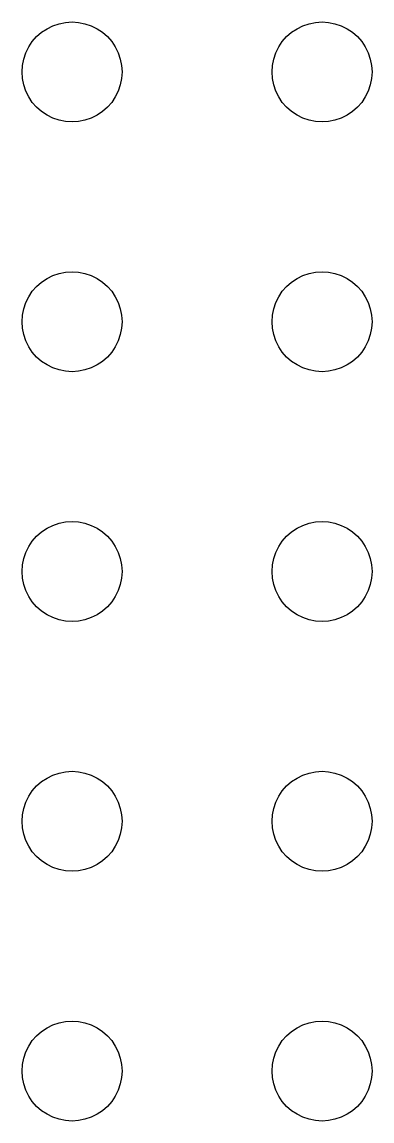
# Model space of a CAD drawing. Header units: metres. Extents: x -126 to 126, y -126 to 126.
# Drawn here: x 42 to 63, y -3 to 63 of the extents above; entities that cross this region are included whole.
import ezdxf

# ---------------------------------------------------------------- set-up
doc = ezdxf.new("R2010")
doc.units = ezdxf.units.M

msp = doc.modelspace()

# ---------------------------------------------------------------- linework, layer by layer
for p, q in [((43.5, 62.5981), (43.8519, 62.7716)), ((43.8519, 62.7716), (44.2235, 62.8978)), ((44.2235, 62.8978), (44.6084, 62.9743)), ((44.6084, 62.9743), (45, 63)), ((45, 63), (45.3916, 62.9743)), ((45.3916, 62.9743), (45.7765, 62.8978)), ((45.7765, 62.8978), (46.148, 62.7716)), ((46.148, 62.7716), (46.5, 62.5981)), ((58.5, 62.5981), (58.8519, 62.7716)), ((58.8519, 62.7716), (59.2235, 62.8978)), ((59.2235, 62.8978), (59.6084, 62.9743)), ((59.6084, 62.9743), (60, 63)), ((60, 63), (60.3916, 62.9743)), ((60.3916, 62.9743), (60.7765, 62.8978)), ((60.7765, 62.8978), (61.148, 62.7716)), ((61.148, 62.7716), (61.5, 62.5981)), ((42.6199, 61.8263), (42.8787, 62.1213)), ((42.8787, 62.1213), (43.1737, 62.3801)), ((43.1737, 62.3801), (43.5, 62.5981)), ((46.5, 62.5981), (46.8263, 62.3801)), ((46.8263, 62.3801), (47.1213, 62.1213)), ((47.1213, 62.1213), (47.3801, 61.8263)), ((57.6199, 61.8263), (57.8787, 62.1213)), ((57.8787, 62.1213), (58.1737, 62.3801)), ((58.1737, 62.3801), (58.5, 62.5981)), ((61.5, 62.5981), (61.8263, 62.3801)), ((61.8263, 62.3801), (62.1213, 62.1213)), ((62.1213, 62.1213), (62.3801, 61.8263)), ((42.2284, 61.148), (42.4019, 61.5)), ((42.4019, 61.5), (42.6199, 61.8263)), ((47.3801, 61.8263), (47.5981, 61.5)), ((47.5981, 61.5), (47.7716, 61.148)), ((57.2284, 61.148), (57.4019, 61.5)), ((57.4019, 61.5), (57.6199, 61.8263)), ((62.3801, 61.8263), (62.5981, 61.5)), ((62.5981, 61.5), (62.7716, 61.148)), ((42.0257, 60.3916), (42.1022, 60.7765)), ((42.1022, 60.7765), (42.2284, 61.148)), ((47.7716, 61.148), (47.8978, 60.7765)), ((47.8978, 60.7765), (47.9743, 60.3916)), ((57.0257, 60.3916), (57.1022, 60.7765)), ((57.1022, 60.7765), (57.2284, 61.148)), ((62.7716, 61.148), (62.8978, 60.7765)), ((62.8978, 60.7765), (62.9743, 60.3916)), ((42, 60), (42.0257, 60.3916)), ((47.9743, 60.3916), (48, 60)), ((57, 60), (57.0257, 60.3916)), ((62.9743, 60.3916), (63, 60)), ((42.0257, 59.6084), (42, 60)), ((42.1022, 59.2235), (42.0257, 59.6084)), ((47.9743, 59.6084), (47.8978, 59.2235)), ((48, 60), (47.9743, 59.6084)), ((57.0257, 59.6084), (57, 60)), ((57.1022, 59.2235), (57.0257, 59.6084)), ((62.9743, 59.6084), (62.8978, 59.2235)), ((63, 60), (62.9743, 59.6084)), ((42.2284, 58.8519), (42.1022, 59.2235)), ((42.4019, 58.5), (42.2284, 58.8519)), ((47.7716, 58.8519), (47.5981, 58.5)), ((47.8978, 59.2235), (47.7716, 58.8519)), ((57.2284, 58.8519), (57.1022, 59.2235)), ((57.4019, 58.5), (57.2284, 58.8519)), ((62.7716, 58.8519), (62.5981, 58.5)), ((62.8978, 59.2235), (62.7716, 58.8519)), ((42.6199, 58.1737), (42.4019, 58.5)), ((42.8787, 57.8787), (42.6199, 58.1737)), ((47.3801, 58.1737), (47.1213, 57.8787)), ((47.5981, 58.5), (47.3801, 58.1737)), ((57.6199, 58.1737), (57.4019, 58.5)), ((57.8787, 57.8787), (57.6199, 58.1737)), ((62.3801, 58.1737), (62.1213, 57.8787)), ((62.5981, 58.5), (62.3801, 58.1737)), ((43.1737, 57.6199), (42.8787, 57.8787)), ((43.5, 57.4019), (43.1737, 57.6199)), ((46.8263, 57.6199), (46.5, 57.4019)), ((47.1213, 57.8787), (46.8263, 57.6199)), ((58.1737, 57.6199), (57.8787, 57.8787)), ((58.5, 57.4019), (58.1737, 57.6199)), ((61.8263, 57.6199), (61.5, 57.4019)), ((62.1213, 57.8787), (61.8263, 57.6199)), ((43.8519, 57.2284), (43.5, 57.4019)), ((44.2235, 57.1022), (43.8519, 57.2284)), ((44.6084, 57.0257), (44.2235, 57.1022)), ((45, 57), (44.6084, 57.0257)), ((45.3916, 57.0257), (45, 57)), ((45.7765, 57.1022), (45.3916, 57.0257)), ((46.148, 57.2284), (45.7765, 57.1022)), ((46.5, 57.4019), (46.148, 57.2284)), ((58.8519, 57.2284), (58.5, 57.4019)), ((59.2235, 57.1022), (58.8519, 57.2284)), ((59.6084, 57.0257), (59.2235, 57.1022)), ((60, 57), (59.6084, 57.0257)), ((60.3916, 57.0257), (60, 57)), ((60.7765, 57.1022), (60.3916, 57.0257)), ((61.148, 57.2284), (60.7765, 57.1022)), ((61.5, 57.4019), (61.148, 57.2284)), ((43.1737, 47.3801), (43.5, 47.5981)), ((43.5, 47.5981), (43.8519, 47.7716)), ((43.8519, 47.7716), (44.2235, 47.8978)), ((44.2235, 47.8978), (44.6084, 47.9743)), ((44.6084, 47.9743), (45, 48)), ((45, 48), (45.3916, 47.9743)), ((45.3916, 47.9743), (45.7765, 47.8978)), ((45.7765, 47.8978), (46.148, 47.7716)), ((46.148, 47.7716), (46.5, 47.5981)), ((46.5, 47.5981), (46.8263, 47.3801)), ((58.1737, 47.3801), (58.5, 47.5981)), ((58.5, 47.5981), (58.8519, 47.7716)), ((58.8519, 47.7716), (59.2235, 47.8978)), ((59.2235, 47.8978), (59.6084, 47.9743)), ((59.6084, 47.9743), (60, 48)), ((60, 48), (60.3916, 47.9743)), ((60.3916, 47.9743), (60.7765, 47.8978)), ((60.7765, 47.8978), (61.148, 47.7716)), ((61.148, 47.7716), (61.5, 47.5981)), ((61.5, 47.5981), (61.8263, 47.3801)), ((42.6199, 46.8263), (42.8787, 47.1213)), ((42.8787, 47.1213), (43.1737, 47.3801)), ((46.8263, 47.3801), (47.1213, 47.1213)), ((47.1213, 47.1213), (47.3801, 46.8263)), ((57.6199, 46.8263), (57.8787, 47.1213)), ((57.8787, 47.1213), (58.1737, 47.3801)), ((61.8263, 47.3801), (62.1213, 47.1213)), ((62.1213, 47.1213), (62.3801, 46.8263)), ((42.2284, 46.148), (42.4019, 46.5)), ((42.4019, 46.5), (42.6199, 46.8263)), ((47.3801, 46.8263), (47.5981, 46.5)), ((47.5981, 46.5), (47.7716, 46.148)), ((57.2284, 46.148), (57.4019, 46.5)), ((57.4019, 46.5), (57.6199, 46.8263)), ((62.3801, 46.8263), (62.5981, 46.5)), ((62.5981, 46.5), (62.7716, 46.148)), ((42.0257, 45.3916), (42.1022, 45.7765)), ((42.1022, 45.7765), (42.2284, 46.148)), ((47.7716, 46.148), (47.8978, 45.7765)), ((47.8978, 45.7765), (47.9743, 45.3916)), ((57.0257, 45.3916), (57.1022, 45.7765)), ((57.1022, 45.7765), (57.2284, 46.148)), ((62.7716, 46.148), (62.8978, 45.7765)), ((62.8978, 45.7765), (62.9743, 45.3916)), ((42, 45), (42.0257, 45.3916)), ((42.0257, 44.6084), (42, 45)), ((47.9743, 45.3916), (48, 45)), ((48, 45), (47.9743, 44.6084)), ((57, 45), (57.0257, 45.3916)), ((57.0257, 44.6084), (57, 45)), ((62.9743, 45.3916), (63, 45)), ((63, 45), (62.9743, 44.6084)), ((42.1022, 44.2235), (42.0257, 44.6084)), ((42.2284, 43.8519), (42.1022, 44.2235)), ((47.8978, 44.2235), (47.7716, 43.8519)), ((47.9743, 44.6084), (47.8978, 44.2235)), ((57.1022, 44.2235), (57.0257, 44.6084)), ((57.2284, 43.8519), (57.1022, 44.2235)), ((62.8978, 44.2235), (62.7716, 43.8519)), ((62.9743, 44.6084), (62.8978, 44.2235)), ((42.4019, 43.5), (42.2284, 43.8519)), ((47.7716, 43.8519), (47.5981, 43.5)), ((57.4019, 43.5), (57.2284, 43.8519)), ((62.7716, 43.8519), (62.5981, 43.5)), ((42.6199, 43.1737), (42.4019, 43.5)), ((42.8787, 42.8787), (42.6199, 43.1737)), ((47.3801, 43.1737), (47.1213, 42.8787)), ((47.5981, 43.5), (47.3801, 43.1737)), ((57.6199, 43.1737), (57.4019, 43.5)), ((57.8787, 42.8787), (57.6199, 43.1737)), ((62.3801, 43.1737), (62.1213, 42.8787)), ((62.5981, 43.5), (62.3801, 43.1737)), ((43.1737, 42.6199), (42.8787, 42.8787)), ((43.5, 42.4019), (43.1737, 42.6199)), ((43.8519, 42.2284), (43.5, 42.4019)), ((46.5, 42.4019), (46.148, 42.2284)), ((46.8263, 42.6199), (46.5, 42.4019)), ((47.1213, 42.8787), (46.8263, 42.6199)), ((58.1737, 42.6199), (57.8787, 42.8787)), ((58.5, 42.4019), (58.1737, 42.6199)), ((58.8519, 42.2284), (58.5, 42.4019)), ((61.5, 42.4019), (61.148, 42.2284)), ((61.8263, 42.6199), (61.5, 42.4019)), ((62.1213, 42.8787), (61.8263, 42.6199)), ((44.2235, 42.1022), (43.8519, 42.2284)), ((44.6084, 42.0257), (44.2235, 42.1022)), ((45, 42), (44.6084, 42.0257)), ((45.3916, 42.0257), (45, 42)), ((45.7765, 42.1022), (45.3916, 42.0257)), ((46.148, 42.2284), (45.7765, 42.1022)), ((59.2235, 42.1022), (58.8519, 42.2284)), ((59.6084, 42.0257), (59.2235, 42.1022)), ((60, 42), (59.6084, 42.0257)), ((60.3916, 42.0257), (60, 42)), ((60.7765, 42.1022), (60.3916, 42.0257)), ((61.148, 42.2284), (60.7765, 42.1022)), ((44.6084, 32.9743), (45, 33)), ((45, 33), (45.3916, 32.9743)), ((59.6084, 32.9743), (60, 33)), ((60, 33), (60.3916, 32.9743)), ((42.8787, 32.1213), (43.1737, 32.3801)), ((43.1737, 32.3801), (43.5, 32.5981)), ((43.5, 32.5981), (43.8519, 32.7716)), ((43.8519, 32.7716), (44.2235, 32.8978)), ((44.2235, 32.8978), (44.6084, 32.9743)), ((45.3916, 32.9743), (45.7765, 32.8978)), ((45.7765, 32.8978), (46.148, 32.7716)), ((46.148, 32.7716), (46.5, 32.5981)), ((46.5, 32.5981), (46.8263, 32.3801)), ((46.8263, 32.3801), (47.1213, 32.1213)), ((57.8787, 32.1213), (58.1737, 32.3801)), ((58.1737, 32.3801), (58.5, 32.5981)), ((58.5, 32.5981), (58.8519, 32.7716)), ((58.8519, 32.7716), (59.2235, 32.8978)), ((59.2235, 32.8978), (59.6084, 32.9743)), ((60.3916, 32.9743), (60.7765, 32.8978)), ((60.7765, 32.8978), (61.148, 32.7716)), ((61.148, 32.7716), (61.5, 32.5981)), ((61.5, 32.5981), (61.8263, 32.3801)), ((61.8263, 32.3801), (62.1213, 32.1213)), ((42.4019, 31.5), (42.6199, 31.8263)), ((42.6199, 31.8263), (42.8787, 32.1213)), ((47.1213, 32.1213), (47.3801, 31.8263)), ((47.3801, 31.8263), (47.5981, 31.5)), ((57.4019, 31.5), (57.6199, 31.8263)), ((57.6199, 31.8263), (57.8787, 32.1213)), ((62.1213, 32.1213), (62.3801, 31.8263)), ((62.3801, 31.8263), (62.5981, 31.5)), ((42.1022, 30.7764), (42.2284, 31.148)), ((42.2284, 31.148), (42.4019, 31.5)), ((47.5981, 31.5), (47.7716, 31.148)), ((47.7716, 31.148), (47.8978, 30.7764)), ((57.1022, 30.7764), (57.2284, 31.148)), ((57.2284, 31.148), (57.4019, 31.5)), ((62.5981, 31.5), (62.7716, 31.148)), ((62.7716, 31.148), (62.8978, 30.7764)), ((42, 30), (42.0257, 30.3916)), ((42.0257, 30.3916), (42.1022, 30.7764)), ((47.8978, 30.7764), (47.9743, 30.3916)), ((47.9743, 30.3916), (48, 30)), ((57, 30), (57.0257, 30.3916)), ((57.0257, 30.3916), (57.1022, 30.7764)), ((62.8978, 30.7764), (62.9743, 30.3916)), ((62.9743, 30.3916), (63, 30)), ((42.0257, 29.6084), (42, 30)), ((48, 30), (47.9743, 29.6084)), ((57.0257, 29.6084), (57, 30)), ((63, 30), (62.9743, 29.6084)), ((42.1022, 29.2235), (42.0257, 29.6084)), ((42.2284, 28.8519), (42.1022, 29.2235)), ((47.8978, 29.2235), (47.7716, 28.8519)), ((47.9743, 29.6084), (47.8978, 29.2235)), ((57.1022, 29.2235), (57.0257, 29.6084)), ((57.2284, 28.8519), (57.1022, 29.2235)), ((62.8978, 29.2235), (62.7716, 28.8519)), ((62.9743, 29.6084), (62.8978, 29.2235)), ((42.4019, 28.5), (42.2284, 28.8519)), ((42.6199, 28.1737), (42.4019, 28.5)), ((47.5981, 28.5), (47.3801, 28.1737)), ((47.7716, 28.8519), (47.5981, 28.5)), ((57.4019, 28.5), (57.2284, 28.8519)), ((57.6199, 28.1737), (57.4019, 28.5)), ((62.5981, 28.5), (62.3801, 28.1737)), ((62.7716, 28.8519), (62.5981, 28.5)), ((42.8787, 27.8787), (42.6199, 28.1737)), ((43.1737, 27.6199), (42.8787, 27.8787)), ((47.1213, 27.8787), (46.8263, 27.6199)), ((47.3801, 28.1737), (47.1213, 27.8787)), ((57.8787, 27.8787), (57.6199, 28.1737)), ((58.1737, 27.6199), (57.8787, 27.8787)), ((62.1213, 27.8787), (61.8263, 27.6199)), ((62.3801, 28.1737), (62.1213, 27.8787)), ((43.5, 27.4019), (43.1737, 27.6199)), ((43.8519, 27.2283), (43.5, 27.4019)), ((44.2235, 27.1022), (43.8519, 27.2283)), ((44.6084, 27.0257), (44.2235, 27.1022)), ((45.7765, 27.1022), (45.3916, 27.0257)), ((46.148, 27.2283), (45.7765, 27.1022)), ((46.5, 27.4019), (46.148, 27.2283)), ((46.8263, 27.6199), (46.5, 27.4019)), ((58.5, 27.4019), (58.1737, 27.6199)), ((58.8519, 27.2283), (58.5, 27.4019)), ((59.2235, 27.1022), (58.8519, 27.2283)), ((59.6084, 27.0257), (59.2235, 27.1022)), ((60.7765, 27.1022), (60.3916, 27.0257)), ((61.148, 27.2283), (60.7765, 27.1022)), ((61.5, 27.4019), (61.148, 27.2283)), ((61.8263, 27.6199), (61.5, 27.4019)), ((45, 27), (44.6084, 27.0257)), ((45.3916, 27.0257), (45, 27)), ((60, 27), (59.6084, 27.0257)), ((60.3916, 27.0257), (60, 27)), ((43.8519, 17.7716), (44.2235, 17.8978)), ((44.2235, 17.8978), (44.6084, 17.9743)), ((44.6084, 17.9743), (45, 18)), ((45, 18), (45.3916, 17.9743)), ((45.3916, 17.9743), (45.7765, 17.8978)), ((45.7765, 17.8978), (46.148, 17.7716)), ((58.8519, 17.7716), (59.2235, 17.8978)), ((59.2235, 17.8978), (59.6084, 17.9743)), ((59.6084, 17.9743), (60, 18)), ((60, 18), (60.3916, 17.9743)), ((60.3916, 17.9743), (60.7765, 17.8978)), ((60.7765, 17.8978), (61.148, 17.7716)), ((42.8787, 17.1213), (43.1737, 17.3801)), ((43.1737, 17.3801), (43.5, 17.5981)), ((43.5, 17.5981), (43.8519, 17.7716)), ((46.148, 17.7716), (46.5, 17.5981)), ((46.5, 17.5981), (46.8263, 17.3801)), ((46.8263, 17.3801), (47.1213, 17.1213)), ((57.8787, 17.1213), (58.1737, 17.3801)), ((58.1737, 17.3801), (58.5, 17.5981)), ((58.5, 17.5981), (58.8519, 17.7716)), ((61.148, 17.7716), (61.5, 17.5981)), ((61.5, 17.5981), (61.8263, 17.3801)), ((61.8263, 17.3801), (62.1213, 17.1213)), ((42.2284, 16.148), (42.4019, 16.5)), ((42.4019, 16.5), (42.6199, 16.8263)), ((42.6199, 16.8263), (42.8787, 17.1213)), ((47.1213, 17.1213), (47.3801, 16.8263)), ((47.3801, 16.8263), (47.5981, 16.5)), ((47.5981, 16.5), (47.7716, 16.148)), ((57.2284, 16.148), (57.4019, 16.5)), ((57.4019, 16.5), (57.6199, 16.8263)), ((57.6199, 16.8263), (57.8787, 17.1213)), ((62.1213, 17.1213), (62.3801, 16.8263)), ((62.3801, 16.8263), (62.5981, 16.5)), ((62.5981, 16.5), (62.7716, 16.148)), ((42.1022, 15.7764), (42.2284, 16.148)), ((47.7716, 16.148), (47.8978, 15.7764)), ((57.1022, 15.7764), (57.2284, 16.148)), ((62.7716, 16.148), (62.8978, 15.7764)), ((42, 15), (42.0257, 15.3916)), ((42.0257, 15.3916), (42.1022, 15.7764)), ((47.8978, 15.7764), (47.9743, 15.3916)), ((47.9743, 15.3916), (48, 15)), ((57, 15), (57.0257, 15.3916)), ((57.0257, 15.3916), (57.1022, 15.7764)), ((62.8978, 15.7764), (62.9743, 15.3916)), ((62.9743, 15.3916), (63, 15)), ((42.0257, 14.6084), (42, 15)), ((42.1022, 14.2235), (42.0257, 14.6084)), ((47.9743, 14.6084), (47.8978, 14.2235)), ((48, 15), (47.9743, 14.6084)), ((57.0257, 14.6084), (57, 15)), ((57.1022, 14.2235), (57.0257, 14.6084)), ((62.9743, 14.6084), (62.8978, 14.2235)), ((63, 15), (62.9743, 14.6084)), ((42.2284, 13.8519), (42.1022, 14.2235)), ((47.8978, 14.2235), (47.7716, 13.8519)), ((57.2284, 13.8519), (57.1022, 14.2235)), ((62.8978, 14.2235), (62.7716, 13.8519)), ((42.4019, 13.5), (42.2284, 13.8519)), ((42.6199, 13.1737), (42.4019, 13.5)), ((47.5981, 13.5), (47.3801, 13.1737)), ((47.7716, 13.8519), (47.5981, 13.5)), ((57.4019, 13.5), (57.2284, 13.8519)), ((57.6199, 13.1737), (57.4019, 13.5)), ((62.5981, 13.5), (62.3801, 13.1737)), ((62.7716, 13.8519), (62.5981, 13.5)), ((42.8787, 12.8787), (42.6199, 13.1737)), ((43.1737, 12.6199), (42.8787, 12.8787)), ((43.5, 12.4019), (43.1737, 12.6199)), ((46.8263, 12.6199), (46.5, 12.4019)), ((47.1213, 12.8787), (46.8263, 12.6199)), ((47.3801, 13.1737), (47.1213, 12.8787)), ((57.8787, 12.8787), (57.6199, 13.1737)), ((58.1737, 12.6199), (57.8787, 12.8787)), ((58.5, 12.4019), (58.1737, 12.6199)), ((61.8263, 12.6199), (61.5, 12.4019)), ((62.1213, 12.8787), (61.8263, 12.6199)), ((62.3801, 13.1737), (62.1213, 12.8787)), ((43.8519, 12.2283), (43.5, 12.4019)), ((44.2235, 12.1022), (43.8519, 12.2283)), ((44.6084, 12.0257), (44.2235, 12.1022)), ((45, 12), (44.6084, 12.0257)), ((45.3916, 12.0257), (45, 12)), ((45.7765, 12.1022), (45.3916, 12.0257)), ((46.148, 12.2283), (45.7765, 12.1022)), ((46.5, 12.4019), (46.148, 12.2283)), ((58.8519, 12.2283), (58.5, 12.4019)), ((59.2235, 12.1022), (58.8519, 12.2283)), ((59.6084, 12.0257), (59.2235, 12.1022)), ((60, 12), (59.6084, 12.0257)), ((60.3916, 12.0257), (60, 12)), ((60.7765, 12.1022), (60.3916, 12.0257)), ((61.148, 12.2283), (60.7765, 12.1022)), ((61.5, 12.4019), (61.148, 12.2283)), ((43.5, 2.59807), (43.8519, 2.77164)), ((43.8519, 2.77164), (44.2235, 2.89777)), ((44.2235, 2.89777), (44.6084, 2.97432)), ((44.6084, 2.97432), (45, 3)), ((45, 3), (45.3916, 2.97432)), ((45.3916, 2.97432), (45.7765, 2.89777)), ((45.7765, 2.89777), (46.148, 2.77164)), ((46.148, 2.77164), (46.5, 2.59807)), ((58.5, 2.59807), (58.8519, 2.77164)), ((58.8519, 2.77164), (59.2235, 2.89777)), ((59.2235, 2.89777), (59.6084, 2.97432)), ((59.6084, 2.97432), (60, 3)), ((60, 3), (60.3916, 2.97432)), ((60.3916, 2.97432), (60.7765, 2.89777)), ((60.7765, 2.89777), (61.148, 2.77164)), ((61.148, 2.77164), (61.5, 2.59807)), ((42.6199, 1.82628), (42.8787, 2.12131)), ((42.8787, 2.12131), (43.1737, 2.38005)), ((43.1737, 2.38005), (43.5, 2.59807)), ((46.5, 2.59807), (46.8263, 2.38005)), ((46.8263, 2.38005), (47.1213, 2.12131)), ((47.1213, 2.12131), (47.3801, 1.82628)), ((57.6199, 1.82628), (57.8787, 2.12131)), ((57.8787, 2.12131), (58.1737, 2.38005)), ((58.1737, 2.38005), (58.5, 2.59807)), ((61.5, 2.59807), (61.8263, 2.38005)), ((61.8263, 2.38005), (62.1213, 2.12131)), ((62.1213, 2.12131), (62.3801, 1.82628)), ((42.2284, 1.14804), (42.4019, 1.5)), ((42.4019, 1.5), (42.6199, 1.82628)), ((47.3801, 1.82628), (47.5981, 1.5)), ((47.5981, 1.5), (47.7716, 1.14804)), ((57.2284, 1.14804), (57.4019, 1.5)), ((57.4019, 1.5), (57.6199, 1.82628)), ((62.3801, 1.82628), (62.5981, 1.5)), ((62.5981, 1.5), (62.7716, 1.14804)), ((42.0257, 0.39157), (42.1022, 0.77644)), ((42.1022, 0.77644), (42.2284, 1.14804)), ((47.7716, 1.14804), (47.8978, 0.77644)), ((47.8978, 0.77644), (47.9743, 0.39157)), ((57.0257, 0.39157), (57.1022, 0.77644)), ((57.1022, 0.77644), (57.2284, 1.14804)), ((62.7716, 1.14804), (62.8978, 0.77644)), ((62.8978, 0.77644), (62.9743, 0.39157)), ((42, 0), (42.0257, 0.39157)), ((42.0257, -0.39157), (42, 0)), ((47.9743, 0.39157), (48, 0)), ((48, 0), (47.9743, -0.39157)), ((57, 0), (57.0257, 0.39157)), ((57.0257, -0.39157), (57, 0)), ((62.9743, 0.39157), (63, 0)), ((63, 0), (62.9743, -0.39157)), ((42.1022, -0.77644), (42.0257, -0.39157)), ((47.9743, -0.39157), (47.8978, -0.77644)), ((57.1022, -0.77644), (57.0257, -0.39157)), ((62.9743, -0.39157), (62.8978, -0.77644)), ((42.2284, -1.14804), (42.1022, -0.77644)), ((42.4019, -1.5), (42.2284, -1.14804)), ((47.7716, -1.14804), (47.5981, -1.5)), ((47.8978, -0.77644), (47.7716, -1.14804)), ((57.2284, -1.14804), (57.1022, -0.77644)), ((57.4019, -1.5), (57.2284, -1.14804)), ((62.7716, -1.14804), (62.5981, -1.5)), ((62.8978, -0.77644), (62.7716, -1.14804)), ((42.6199, -1.82628), (42.4019, -1.5)), ((42.8787, -2.12131), (42.6199, -1.82628)), ((47.3801, -1.82628), (47.1213, -2.12131)), ((47.5981, -1.5), (47.3801, -1.82628)), ((57.6199, -1.82628), (57.4019, -1.5)), ((57.8787, -2.12131), (57.6199, -1.82628)), ((62.3801, -1.82628), (62.1213, -2.12131)), ((62.5981, -1.5), (62.3801, -1.82628)), ((43.1737, -2.38005), (42.8787, -2.12131)), ((43.5, -2.59807), (43.1737, -2.38005)), ((43.8519, -2.77164), (43.5, -2.59807)), ((46.5, -2.59807), (46.148, -2.77164)), ((46.8263, -2.38005), (46.5, -2.59807)), ((47.1213, -2.12131), (46.8263, -2.38005)), ((58.1737, -2.38005), (57.8787, -2.12131)), ((58.5, -2.59807), (58.1737, -2.38005)), ((58.8519, -2.77164), (58.5, -2.59807)), ((61.5, -2.59807), (61.148, -2.77164)), ((61.8263, -2.38005), (61.5, -2.59807)), ((62.1213, -2.12131), (61.8263, -2.38005)), ((44.2235, -2.89777), (43.8519, -2.77164)), ((44.6084, -2.97432), (44.2235, -2.89777)), ((45, -3), (44.6084, -2.97432)), ((45.3916, -2.97432), (45, -3)), ((45.7765, -2.89777), (45.3916, -2.97432)), ((46.148, -2.77164), (45.7765, -2.89777)), ((59.2235, -2.89777), (58.8519, -2.77164)), ((59.6084, -2.97432), (59.2235, -2.89777)), ((60, -3), (59.6084, -2.97432)), ((60.3916, -2.97432), (60, -3)), ((60.7765, -2.89777), (60.3916, -2.97432)), ((61.148, -2.77164), (60.7765, -2.89777))]:
    msp.add_line(p, q)

doc.saveas('drawing.dxf')
